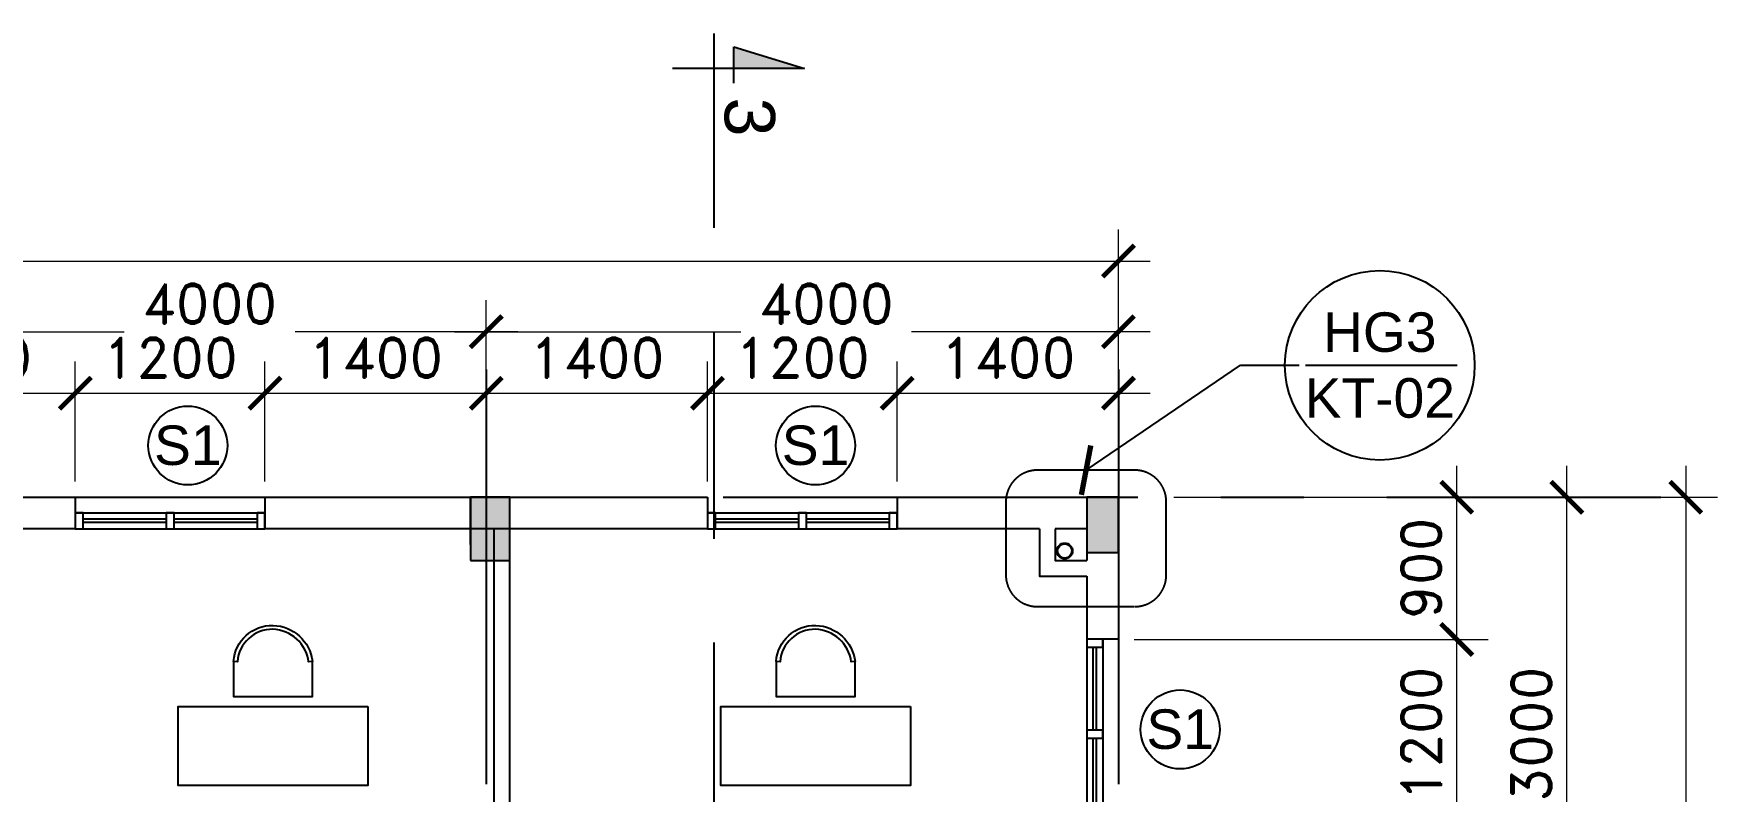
# Model space of a CAD drawing. Header units: inches. Extents: x 452443 to 881249, y 975131 to 1198310.
# Drawn here: x 582189 to 592841, y 1096074 to 1100872 of the extents above; entities that cross this region are included whole.
import ezdxf
from ezdxf.enums import TextEntityAlignment as Align

# ---------------------------------------------------------------- set-up
doc = ezdxf.new("R2010")
doc.units = ezdxf.units.IN
doc.header["$LTSCALE"] = 3.5
doc.header["$MEASUREMENT"] = 0
doc.linetypes.add('CENTER', pattern=[2, 1.25, -0.25, 0.25, -0.25])
doc.linetypes.add('HIDDEN', pattern=[0.375, 0.25, -0.125])
for name, color, linetype in [('cot', 1, 'Continuous'), ('CUA', 4, 'Continuous'), ('hatch vl', 4, 'Continuous'), ('HATCH47', 47, 'Continuous'), ('Mui ten', 9, 'Continuous'), ('Netcat', 5, 'Continuous'), ('Netthay_126', 126, 'Continuous'), ('phong', 2, 'Continuous'), ('thuocdo', 3, 'Continuous'), ('Truc', 252, 'Continuous')]:
    doc.layers.add(name, color=color, linetype=linetype)
doc.styles.add('chu 1', font='VHELVEN0.TTF')
doc.styles.add('CHUGHICHU', font='VTIMESN0.TTF')
doc.styles.add('romand', font='romand.shx')
doc.styles.add('VNI-HELVE', font='VHELVEN0.TTF')
doc.dimstyles.new('50', dxfattribs={"dimscale": 75, "dimtxt": 2.5, "dimasz": 30, "dimexe": 2, "dimexo": 0, "dimgap": 1, "dimtad": 1, "dimdec": 0, "dimdsep": 46, "dimtxsty": 'CHUGHICHU', "dimblk": 'ARCHTICK', "dimcen": 1.5, "dimdle": 2, "dimclrd": 256, "dimclre": 256, "dimclrt": 7, "dimadec": 0, "dimazin": 0, "dimtfac": 1, "dimtdec": 0, "dimtofl": 0, "dimtmove": 2, "dimatfit": 3, "dimldrblk": 'ARCHTICK', "dimfxl": 1, "dimtolj": 1, "dimtzin": 0, "dimlwd": -1, "dimlwe": -1, "dimarcsym": 0})
doc.dimstyles.new('TL100', dxfattribs={"dimscale": 100, "dimtxt": 2.5, "dimasz": 2, "dimexe": 2, "dimexo": 1, "dimgap": 1, "dimtad": 1, "dimdec": 0, "dimzin": 0, "dimdsep": 46, "dimtxsty": 'romand', "dimblk": 'ARCHTICK', "dimcen": 2, "dimdle": 2, "dimclrd": 256, "dimclre": 256, "dimclrt": 7, "dimadec": 0, "dimazin": 0, "dimtfac": 0.004, "dimtdec": 0, "dimtmove": 2, "dimatfit": 3, "dimfxl": 1, "dimtolj": 1, "dimtzin": 0, "dimlwd": 20, "dimlwe": 20, "dimarcsym": 1})

# ---------------------------------------------------------------- blocks, each defined once
blk = doc.blocks.new('CS-1200')
for p, q in [((0, 100), (1200, 100)), ((0, 0), (1200, 0)), ((575, 60), (50, 60)), ((575, 40), (50, 40)), ((1150, 60), (625, 60)), ((1150, 40), (625, 40))]:
    blk.add_line(p, q)
at = {"ltscale": 5}
for points in [[(0, 0), (50, 0), (50, 100), (0, 100)], [(575, 0), (625, 0), (625, 100), (575, 100)], [(1150, 0), (1200, 0), (1200, 100), (1150, 100)]]:
    blk.add_lwpolyline(points, close=True, dxfattribs=at)
blk = doc.blocks.new('banhoc')
blk.add_lwpolyline([(-600, -500), (-600, 0), (600, 0), (600, -500)], close=True)
blk.add_lwpolyline([(250, -786), (250, -564), (-250, -564), (-250, -786)])
blk.add_lwpolyline([(1, -989, 0.400527), (225, -784), (250, -786, -0.400825), (0, -1014, -0.365678), (-250, -786), (-225, -783, 0.365407)], format="xyb", close=True)
blk = doc.blocks.new('dc')
at = {"layer": 'Netcat'}
blk.add_hatch(color=256, dxfattribs=at).paths.add_polyline_path([(828, 672), (828, 147), (989, 147)])
for p, q in [((828, 672), (828, -310)), ((989, 147), (828, 672)), ((717, 147), (989, 147)), ((0, 0), (1087, 0))]:
    blk.add_line(p, q, dxfattribs=at)
at = {"style": 'VNI-HELVE', "flags": 4}
blk.add_attdef('E', text='', height=375, dxfattribs=at).set_placement((482, 272), align=Align.MIDDLE_CENTER)
blk = doc.blocks.new('_ArchTick')
at = {"color": 0, "linetype": 'ByBlock', "const_width": 0.15}
blk.add_lwpolyline([(-0.5, -0.5), (0.5, 0.5)], dxfattribs=at)
blk = doc.blocks.new('*D1842')
at = {"layer": 'DEFPOINTS', "color": 0}
for p in [(585052, 1098984), (581052, 1097650), (585052, 1097650)]:
    blk.add_point(p, dxfattribs=at)
at = {"layer": 'thuocdo', "lineweight": 20}
for p, q in [((581052, 1097750), (581052, 1099184)), ((585052, 1097750), (585052, 1099184)), ((580852, 1098984), (582762, 1098984)), ((585252, 1098984), (583843, 1098984))]:
    blk.add_line(p, q, dxfattribs=at)
at = {"layer": 'thuocdo', "lineweight": 20, "xscale": 200, "yscale": 200, "zscale": 200, "rotation": 180}
blk.add_blockref('_ArchTick', (581052, 1098984), dxfattribs=at)
at = {"layer": 'thuocdo', "lineweight": 20, "xscale": 200, "yscale": 200, "zscale": 200}
blk.add_blockref('_ArchTick', (585052, 1098984), dxfattribs=at)
at = {"layer": 'thuocdo', "color": 7, "insert": (583302, 1099162), "char_height": 250, "attachment_point": 5, "style": 'romand'}
blk.add_mtext('\\A1;4000', dxfattribs=at)
blk = doc.blocks.new('*D1843')
at = {"layer": 'DEFPOINTS', "color": 0}
for p in [(589052, 1098984), (589052, 1097846), (585052, 1097650)]:
    blk.add_point(p, dxfattribs=at)
at = {"layer": 'thuocdo', "lineweight": 20}
for p, q in [((585052, 1097750), (585052, 1099184)), ((589052, 1097946), (589052, 1099184)), ((584852, 1098984), (586662, 1098984)), ((589252, 1098984), (587743, 1098984))]:
    blk.add_line(p, q, dxfattribs=at)
at = {"layer": 'thuocdo', "lineweight": 20, "xscale": 200, "yscale": 200, "zscale": 200, "rotation": 180}
blk.add_blockref('_ArchTick', (585052, 1098984), dxfattribs=at)
at = {"layer": 'thuocdo', "lineweight": 20, "xscale": 200, "yscale": 200, "zscale": 200}
blk.add_blockref('_ArchTick', (589052, 1098984), dxfattribs=at)
at = {"layer": 'thuocdo', "color": 7, "insert": (587202, 1099162), "char_height": 250, "attachment_point": 5, "style": 'romand'}
blk.add_mtext('\\A1;4000', dxfattribs=at)
blk = doc.blocks.new('*D1844')
at = {"layer": 'DEFPOINTS', "color": 0}
for p in [(589052, 1099432), (560552, 1098284), (589052, 1098284)]:
    blk.add_point(p, dxfattribs=at)
at = {"layer": 'thuocdo', "lineweight": 20}
for p, q in [((560552, 1098384), (560552, 1099632)), ((589052, 1098384), (589052, 1099632)), ((560352, 1099432), (589252, 1099432))]:
    blk.add_line(p, q, dxfattribs=at)
at = {"layer": 'thuocdo', "lineweight": 20, "xscale": 200, "yscale": 200, "zscale": 200, "rotation": 180}
blk.add_blockref('_ArchTick', (560552, 1099432), dxfattribs=at)
at = {"layer": 'thuocdo', "lineweight": 20, "xscale": 200, "yscale": 200, "zscale": 200}
blk.add_blockref('_ArchTick', (589052, 1099432), dxfattribs=at)
at = {"layer": 'thuocdo', "color": 7, "insert": (574802, 1099657), "char_height": 250, "attachment_point": 5, "style": 'romand'}
blk.add_mtext('\\A1;28500', dxfattribs=at)
blk = doc.blocks.new('*D1850')
at = {"layer": 'DEFPOINTS', "color": 0}
for p in [(591780, 1097936), (591889, 1097936), (591780, 1094936)]:
    blk.add_point(p, dxfattribs=at)
at = {"layer": 'thuocdo', "lineweight": 20}
for p, q in [((591889, 1094736), (591889, 1098136)), ((591880, 1097936), (592089, 1097936)), ((591880, 1094936), (592089, 1094936))]:
    blk.add_line(p, q, dxfattribs=at)
at = {"layer": 'thuocdo', "lineweight": 20, "xscale": 200, "yscale": 200, "zscale": 200}
for p, rotation in [((591889, 1097936), 90), ((591889, 1094936), 270)]:
    blk.add_blockref('_ArchTick', p, dxfattribs=dict(at, rotation=rotation))
at = {"layer": 'thuocdo', "color": 7, "insert": (591664, 1096436), "char_height": 250, "attachment_point": 5, "rotation": 90, "style": 'romand'}
blk.add_mtext('\\A1;3000', dxfattribs=at)
blk = doc.blocks.new('*D1851')
at = {"layer": 'DEFPOINTS', "color": 0}
for p in [(591469, 1097936), (591833, 1076436), (592641, 1076436)]:
    blk.add_point(p, dxfattribs=at)
at = {"layer": 'thuocdo', "lineweight": 20}
for p, q in [((592641, 1098136), (592641, 1076236)), ((591569, 1097936), (592841, 1097936)), ((591933, 1076436), (592841, 1076436))]:
    blk.add_line(p, q, dxfattribs=at)
at = {"layer": 'thuocdo', "lineweight": 20, "xscale": 200, "yscale": 200, "zscale": 200}
for p, rotation in [((592641, 1097936), 90), ((592641, 1076436), 270)]:
    blk.add_blockref('_ArchTick', p, dxfattribs=dict(at, rotation=rotation))
at = {"layer": 'thuocdo', "color": 7, "insert": (592416, 1087186), "char_height": 250, "attachment_point": 5, "rotation": 90, "style": 'romand'}
blk.add_mtext('\\A1;21500', dxfattribs=at)
blk = doc.blocks.new('*D1958')
at = {"layer": 'DEFPOINTS', "color": 0}
for p in [(582452, 1098595), (581052, 1098034), (582452, 1097936)]:
    blk.add_point(p, dxfattribs=at)
at = {"layer": 'thuocdo', "lineweight": 20}
for p, q in [((581052, 1098134), (581052, 1098795)), ((582452, 1098036), (582452, 1098795)), ((580852, 1098595), (582652, 1098595))]:
    blk.add_line(p, q, dxfattribs=at)
at = {"layer": 'thuocdo', "lineweight": 20, "xscale": 200, "yscale": 200, "zscale": 200, "rotation": 180}
blk.add_blockref('_ArchTick', (581052, 1098595), dxfattribs=at)
at = {"layer": 'thuocdo', "lineweight": 20, "xscale": 200, "yscale": 200, "zscale": 200}
blk.add_blockref('_ArchTick', (582452, 1098595), dxfattribs=at)
at = {"layer": 'thuocdo', "color": 7, "insert": (581752, 1098820), "char_height": 250, "attachment_point": 5, "style": 'romand'}
blk.add_mtext('\\A1;1400', dxfattribs=at)
blk = doc.blocks.new('*D1959')
at = {"layer": 'DEFPOINTS', "color": 0}
for p in [(583652, 1098595), (582452, 1097936), (583652, 1097936)]:
    blk.add_point(p, dxfattribs=at)
at = {"layer": 'thuocdo', "lineweight": 20}
for p, q in [((582452, 1098036), (582452, 1098795)), ((583652, 1098036), (583652, 1098795)), ((582252, 1098595), (583852, 1098595))]:
    blk.add_line(p, q, dxfattribs=at)
at = {"layer": 'thuocdo', "lineweight": 20, "xscale": 200, "yscale": 200, "zscale": 200, "rotation": 180}
blk.add_blockref('_ArchTick', (582452, 1098595), dxfattribs=at)
at = {"layer": 'thuocdo', "lineweight": 20, "xscale": 200, "yscale": 200, "zscale": 200}
blk.add_blockref('_ArchTick', (583652, 1098595), dxfattribs=at)
at = {"layer": 'thuocdo', "color": 7, "insert": (583052, 1098820), "char_height": 250, "attachment_point": 5, "style": 'romand'}
blk.add_mtext('\\A1;1200', dxfattribs=at)
blk = doc.blocks.new('*D1960')
at = {"layer": 'DEFPOINTS', "color": 0}
for p in [(585052, 1098595), (585052, 1098049), (583652, 1097936)]:
    blk.add_point(p, dxfattribs=at)
at = {"layer": 'thuocdo', "lineweight": 20}
for p, q in [((583652, 1098036), (583652, 1098795)), ((585052, 1098149), (585052, 1098795)), ((583452, 1098595), (585252, 1098595))]:
    blk.add_line(p, q, dxfattribs=at)
at = {"layer": 'thuocdo', "lineweight": 20, "xscale": 200, "yscale": 200, "zscale": 200, "rotation": 180}
blk.add_blockref('_ArchTick', (583652, 1098595), dxfattribs=at)
at = {"layer": 'thuocdo', "lineweight": 20, "xscale": 200, "yscale": 200, "zscale": 200}
blk.add_blockref('_ArchTick', (585052, 1098595), dxfattribs=at)
at = {"layer": 'thuocdo', "color": 7, "insert": (584352, 1098820), "char_height": 250, "attachment_point": 5, "style": 'romand'}
blk.add_mtext('\\A1;1400', dxfattribs=at)
blk = doc.blocks.new('*D1961')
at = {"layer": 'DEFPOINTS', "color": 0}
for p in [(586452, 1098595), (585052, 1098049), (586452, 1097936)]:
    blk.add_point(p, dxfattribs=at)
at = {"layer": 'thuocdo', "lineweight": 20}
for p, q in [((585052, 1098149), (585052, 1098795)), ((586452, 1098036), (586452, 1098795)), ((584852, 1098595), (586652, 1098595))]:
    blk.add_line(p, q, dxfattribs=at)
at = {"layer": 'thuocdo', "lineweight": 20, "xscale": 200, "yscale": 200, "zscale": 200, "rotation": 180}
blk.add_blockref('_ArchTick', (585052, 1098595), dxfattribs=at)
at = {"layer": 'thuocdo', "lineweight": 20, "xscale": 200, "yscale": 200, "zscale": 200}
blk.add_blockref('_ArchTick', (586452, 1098595), dxfattribs=at)
at = {"layer": 'thuocdo', "color": 7, "insert": (585752, 1098820), "char_height": 250, "attachment_point": 5, "style": 'romand'}
blk.add_mtext('\\A1;1400', dxfattribs=at)
blk = doc.blocks.new('*D1962')
at = {"layer": 'DEFPOINTS', "color": 0}
for p in [(587652, 1098595), (586452, 1097936), (587652, 1097936)]:
    blk.add_point(p, dxfattribs=at)
at = {"layer": 'thuocdo', "lineweight": 20}
for p, q in [((586452, 1098036), (586452, 1098795)), ((587652, 1098036), (587652, 1098795)), ((586252, 1098595), (587852, 1098595))]:
    blk.add_line(p, q, dxfattribs=at)
at = {"layer": 'thuocdo', "lineweight": 20, "xscale": 200, "yscale": 200, "zscale": 200, "rotation": 180}
blk.add_blockref('_ArchTick', (586452, 1098595), dxfattribs=at)
at = {"layer": 'thuocdo', "lineweight": 20, "xscale": 200, "yscale": 200, "zscale": 200}
blk.add_blockref('_ArchTick', (587652, 1098595), dxfattribs=at)
at = {"layer": 'thuocdo', "color": 7, "insert": (587052, 1098820), "char_height": 250, "attachment_point": 5, "style": 'romand'}
blk.add_mtext('\\A1;1200', dxfattribs=at)
blk = doc.blocks.new('*D1963')
at = {"layer": 'DEFPOINTS', "color": 0}
for p in [(589052, 1098595), (589052, 1098011), (587652, 1097936)]:
    blk.add_point(p, dxfattribs=at)
at = {"layer": 'thuocdo', "lineweight": 20}
for p, q in [((587652, 1098036), (587652, 1098795)), ((589052, 1098111), (589052, 1098795)), ((587452, 1098595), (589252, 1098595))]:
    blk.add_line(p, q, dxfattribs=at)
at = {"layer": 'thuocdo', "lineweight": 20, "xscale": 200, "yscale": 200, "zscale": 200, "rotation": 180}
blk.add_blockref('_ArchTick', (587652, 1098595), dxfattribs=at)
at = {"layer": 'thuocdo', "lineweight": 20, "xscale": 200, "yscale": 200, "zscale": 200}
blk.add_blockref('_ArchTick', (589052, 1098595), dxfattribs=at)
at = {"layer": 'thuocdo', "color": 7, "insert": (588352, 1098820), "char_height": 250, "attachment_point": 5, "style": 'romand'}
blk.add_mtext('\\A1;1400', dxfattribs=at)
blk = doc.blocks.new('*D1997')
at = {"layer": 'DEFPOINTS', "color": 0}
for p in [(589052, 1097036), (591192, 1097036), (589052, 1095836)]:
    blk.add_point(p, dxfattribs=at)
at = {"layer": 'thuocdo', "lineweight": 20}
for p, q in [((591192, 1095636), (591192, 1097236)), ((589152, 1097036), (591392, 1097036)), ((589152, 1095836), (591392, 1095836))]:
    blk.add_line(p, q, dxfattribs=at)
at = {"layer": 'thuocdo', "lineweight": 20, "xscale": 200, "yscale": 200, "zscale": 200}
for p, rotation in [((591192, 1097036), 90), ((591192, 1095836), 270)]:
    blk.add_blockref('_ArchTick', p, dxfattribs=dict(at, rotation=rotation))
at = {"layer": 'thuocdo', "color": 7, "insert": (590967, 1096436), "char_height": 250, "attachment_point": 5, "rotation": 90, "style": 'romand'}
blk.add_mtext('\\A1;1200', dxfattribs=at)
blk = doc.blocks.new('*D1998')
at = {"layer": 'DEFPOINTS', "color": 0}
for p in [(589303, 1097936), (591192, 1097936), (589052, 1097036)]:
    blk.add_point(p, dxfattribs=at)
at = {"layer": 'thuocdo', "lineweight": 20}
for p, q in [((591192, 1096836), (591192, 1098136)), ((589403, 1097936), (591392, 1097936)), ((589152, 1097036), (591392, 1097036))]:
    blk.add_line(p, q, dxfattribs=at)
at = {"layer": 'thuocdo', "lineweight": 20, "xscale": 200, "yscale": 200, "zscale": 200}
for p, rotation in [((591192, 1097936), 90), ((591192, 1097036), 270)]:
    blk.add_blockref('_ArchTick', p, dxfattribs=dict(at, rotation=rotation))
at = {"layer": 'thuocdo', "color": 7, "insert": (590967, 1097486), "char_height": 250, "attachment_point": 5, "rotation": 90, "style": 'romand'}
blk.add_mtext('\\A1;900', dxfattribs=at)

msp = doc.modelspace()

# ---------------------------------------------------------------- hatches: boundary and pattern name
at = {"layer": 'cot'}
for points in [[(584952.3, 1097536.5), (585202.3, 1097536.5), (585202.3, 1097936.5), (584952.3, 1097936.5)], [(588852.3, 1097586.5), (589052.3, 1097586.5), (589052.3, 1097936.5), (588852.3, 1097936.5)]]:
    msp.add_hatch(color=256, dxfattribs=at).paths.add_polyline_path(points)

# ---------------------------------------------------------------- linework, layer by layer
at = {"linetype": 'HIDDEN', "ltscale": 700}
msp.add_lwpolyline([(588539.6, 1097243.7), (589154.6, 1097243.7, 0.4142136), (589354.6, 1097443.7), (589354.6, 1097907.5, 0.4142136), (589154.6, 1098107.5), (588539.6, 1098107.5, 0.4142136), (588339.6, 1097907.5), (588339.6, 1097443.7, 0.4142136)], format="xyb", close=True, dxfattribs=at)
msp.add_circle((590705.5, 1098771.5), 600)
at = {"layer": 'cot'}
for points in [[(584952.3, 1097536.5), (585202.3, 1097536.5), (585202.3, 1097936.5), (584952.3, 1097936.5)], [(588852.3, 1097586.5), (589052.3, 1097586.5), (589052.3, 1097936.5), (588852.3, 1097936.5)]]:
    msp.add_lwpolyline(points, close=True, dxfattribs=at)
at = {"layer": 'hatch vl'}
for centre in [(583164.2, 1098263.7), (587135.3, 1098263.7), (589442.5, 1096466)]:
    msp.add_circle(centre, 250, dxfattribs=at)
at = {"layer": 'HATCH47', "linetype": 'HIDDEN', "ltscale": 1500}
msp.add_lwpolyline([(586493.9, 1072079.4), (586493.9, 1099947.9)], dxfattribs=at)
at = {"layer": 'Mui ten'}
msp.add_line((590235.5, 1098771.5), (591195.6, 1098771.5), dxfattribs=at)
at = {"layer": 'Netthay_126'}
msp.add_line((584952.3, 1097636.5), (584952.3, 1097936.5), dxfattribs=at)
at = {"layer": 'phong'}
for p, q in [((582452.3, 1097736.5), (581152.3, 1097736.5)), ((586452.3, 1097736.5), (583652.3, 1097736.5)), ((588552.3, 1097736.5), (587652.3, 1097736.5)), ((588852.3, 1097736.5), (588652.3, 1097736.5))]:
    msp.add_line(p, q, dxfattribs=at)
for points in [[(579652.3, 1097936.5), (582452.3, 1097936.5)], [(582452.3, 1097936.5), (582452.3, 1097736.5)], [(583652.3, 1097936.5), (586452.3, 1097936.5)], [(583652.3, 1097936.5), (583652.3, 1097736.5)], [(586452.3, 1097936.5), (586452.3, 1097736.5)], [(587652.3, 1097936.5), (589052.3, 1097936.5)], [(587652.3, 1097936.5), (587652.3, 1097736.5)], [(589052.3, 1097936.5), (589052.3, 1097036.5)], [(585102.3, 1091886.5), (585102.3, 1097736.5)], [(585202.3, 1091886.5), (585202.3, 1097736.5)], [(588552.3, 1097736.5), (588552.3, 1097436.5), (588852.3, 1097436.5)], [(588652.3, 1097736.5), (588652.3, 1097536.5), (588852.3, 1097536.5)], [(588852.3, 1097736.5), (588852.3, 1097536.5)], [(588852.3, 1097436.5), (588852.3, 1097036.5)], [(589052.3, 1097036.5), (588852.3, 1097036.5)]]:
    msp.add_lwpolyline(points, dxfattribs=at)
at = {"layer": 'thuocdo'}
for radius in [50, 45]:
    msp.add_circle((588712.1, 1097596.1), radius, dxfattribs=at)
at = {"layer": 'Truc', "linetype": 'CENTER', "ltscale": 600}
for points in [[(585052.3, 1098745.1), (585052.3, 1072278.3)], [(589052.3, 1098745.1), (589052.3, 1072278.3)], [(557150.1, 1097936.5), (592483.8, 1097936.5)]]:
    msp.add_lwpolyline(points, dxfattribs=at)

# ---------------------------------------------------------------- block references
at = {"rotation": 180}
for p in [(583703.6, 1096110.8), (587136.6, 1096110.8)]:
    msp.add_blockref('banhoc', p, dxfattribs=at)
at = {"layer": 'CUA'}
for p in [(582452.3, 1097736.5), (586452.3, 1097736.5)]:
    msp.add_blockref('CS-1200', p, dxfattribs=at)
at = {"layer": 'CUA', "rotation": 270}
msp.add_blockref('CS-1200', (588852.3, 1097036.5), dxfattribs=at)
at = {"layer": 'phong'}
ref = msp.add_blockref('dc', (586493.9, 1099947.9), dxfattribs=dict(at, xscale=-0.8499999999767169, yscale=0.8499999999767169, zscale=0.8500000000058208, rotation=270))
ref.add_attrib('E', '3', dxfattribs={"layer": '0', "height": 318.8, "rotation": 270, "style": 'VNI-HELVE'}).set_placement((586720.1, 1100344), align=Align.MIDDLE_CENTER)

# ---------------------------------------------------------------- texts
at = {"char_height": 250, "attachment_point": 5, "style": 'chu 1'}
for s, insert, width in [('HG3 KT-02', (590705.5, 1098771.5), 647.539), ('S1', (583164.2, 1098263.7), 407.041), ('S1', (587135.3, 1098263.7), 407.041), ('S1', (589442.5, 1096466), 407.041)]:
    msp.add_mtext(s, dxfattribs=dict(at, insert=insert, width=width))

# ---------------------------------------------------------------- dimensions: what is measured, and where the dimension line sits
at = {"layer": 'thuocdo'}
for base, p1, p2, override, picture, middle in [((589052.3, 1099431.9), (560552.3, 1098284.5), (589052.3, 1098284.5), {"dimarcsym": 1}, '*D1844', (574802.3, 1099656.9)), ((582452.3, 1098594.8), (581052.3, 1098034.1), (582452.3, 1097936.5), {"dimfxl": 10, "dimarcsym": 1}, '*D1958', (581752.3, 1098819.8)), ((583652.3, 1098594.8), (582452.3, 1097936.5), (583652.3, 1097936.5), {"dimfxl": 10, "dimarcsym": 1}, '*D1959', (583052.3, 1098819.8)), ((585052.3, 1098594.8), (583652.3, 1097936.5), (585052.3, 1098049.1), {"dimfxl": 10, "dimarcsym": 1}, '*D1960', (584352.3, 1098819.8)), ((586452.3, 1098594.8), (585052.3, 1098049.1), (586452.3, 1097936.5), {"dimfxl": 10, "dimarcsym": 1}, '*D1961', (585752.3, 1098819.8)), ((587652.3, 1098594.8), (586452.3, 1097936.5), (587652.3, 1097936.5), {"dimfxl": 10, "dimarcsym": 1}, '*D1962', (587052.3, 1098819.8)), ((589052.3, 1098594.8), (587652.3, 1097936.5), (589052.3, 1098011.4), {"dimfxl": 10, "dimarcsym": 1}, '*D1963', (588352.3, 1098819.8))]:
    dim = msp.add_linear_dim(base=base, p1=p1, p2=p2, dimstyle='TL100', override=override, dxfattribs=at)
    dim.commit()
    dim.dimension.update_dxf_attribs({"geometry": picture, "text_midpoint": middle})
for base, p1, p2, picture, middle in [((585052.3, 1098984.5), (581052.3, 1097650.4), (585052.3, 1097650.4), '*D1842', (583302.3, 1099162.2)), ((589052.3, 1098984.5), (585052.3, 1097650.4), (589052.3, 1097845.9), '*D1843', (587202.3, 1099162.2))]:
    dim = msp.add_linear_dim(base=base, p1=p1, p2=p2, dimstyle='TL100', override={"dimarcsym": 1}, dxfattribs=at)
    dim.commit()
    dim.dimension.update_dxf_attribs({"geometry": picture, "text_midpoint": middle, "dimtype": 160})
for base, p1, p2, override, picture, middle in [((591191.9, 1097936.5), (589052.3, 1097036.5), (589302.7, 1097936.5), {"dimfxl": 10, "dimarcsym": 1}, '*D1998', (590966.9, 1097486.5)), ((592640.8, 1076436.5), (591468.8, 1097936.5), (591832.7, 1076436.5), {"dimarcsym": 1}, '*D1851', (592415.8, 1087186.5)), ((591888.9, 1097936.5), (591780.1, 1094936.5), (591780.1, 1097936.5), {"dimarcsym": 1}, '*D1850', (591663.9, 1096436.5)), ((591191.9, 1097036.5), (589052.3, 1095836.5), (589052.3, 1097036.5), {"dimfxl": 10, "dimarcsym": 1}, '*D1997', (590966.9, 1096436.5))]:
    dim = msp.add_linear_dim(base=base, p1=p1, p2=p2, angle=90, dimstyle='TL100', override=override, dxfattribs=at)
    dim.commit()
    dim.dimension.update_dxf_attribs({"geometry": picture, "text_midpoint": middle})

# ---------------------------------------------------------------- leaders
msp.add_leader([(588847.1, 1098107.5), (589824.2, 1098771.5), (590195.5, 1098771.5)], dimstyle='50', override={"dimasz": 3, "dimtad": 0})

doc.saveas('drawing.dxf')
